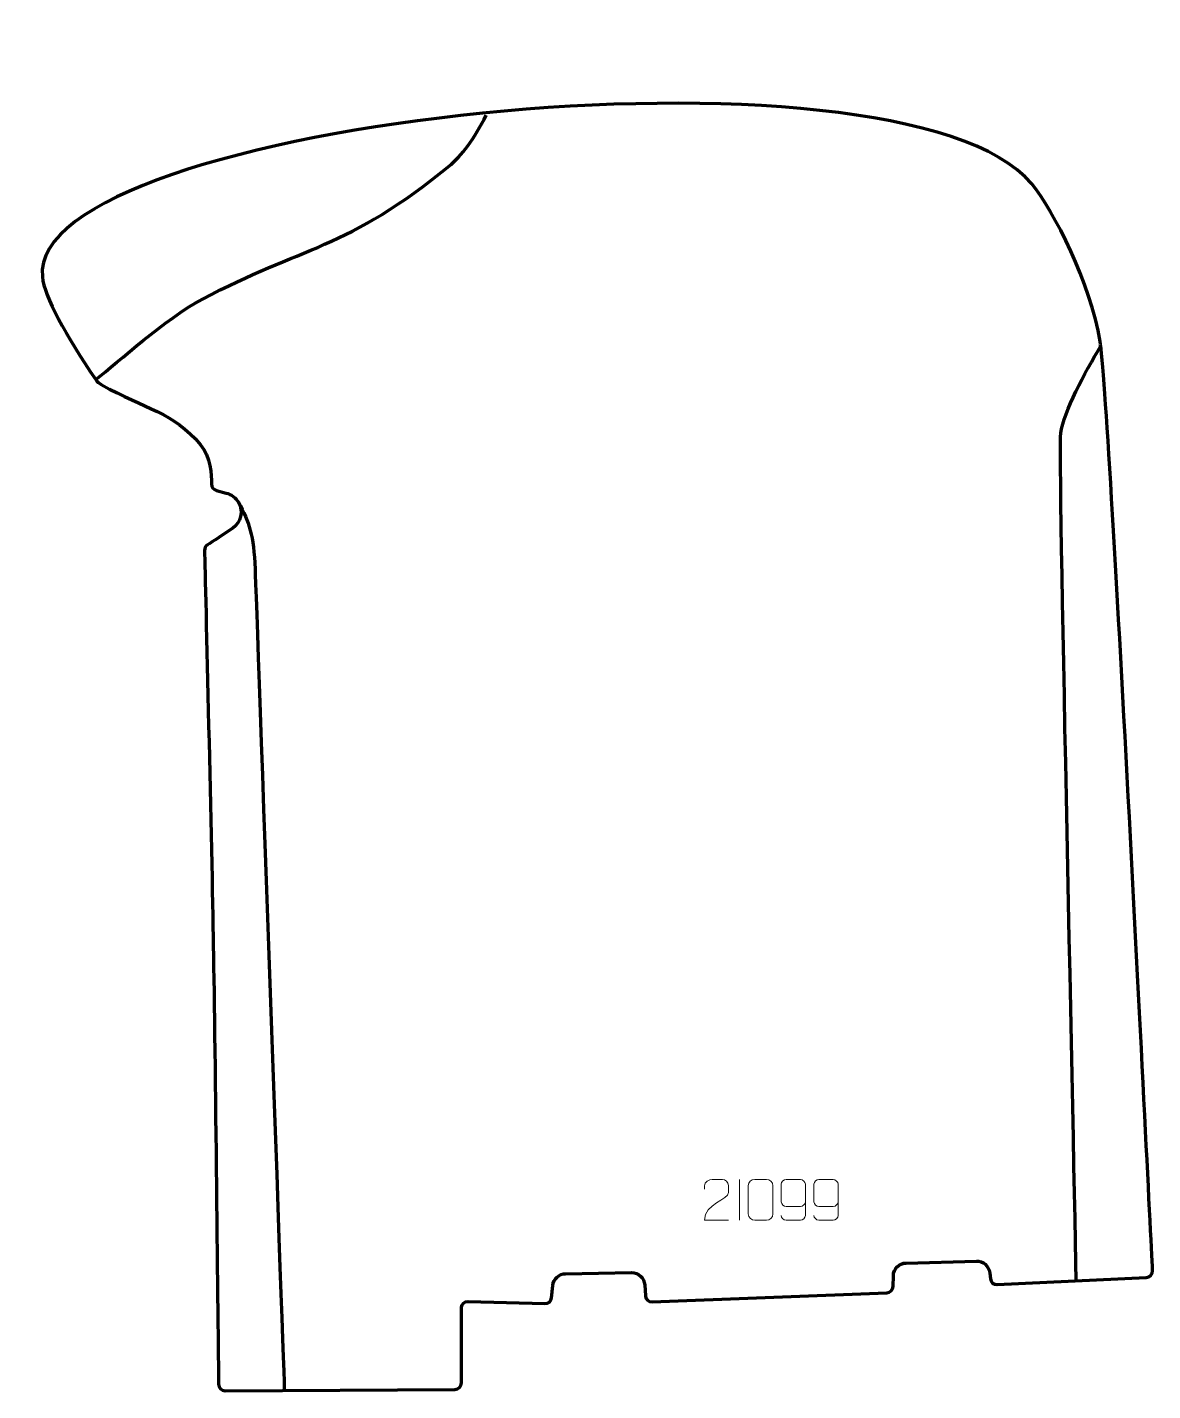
# Model space of a CAD drawing. Header units: millimetres. Extents: x -349 to 340, y -430 to 405.
import ezdxf

# ---------------------------------------------------------------- set-up
doc = ezdxf.new("R2010")
doc.units = ezdxf.units.MM
doc.header["$MEASUREMENT"] = 0
for name, color, linetype in [('layer 1', 7, 'Continuous'), ('layer 2', 7, 'Continuous'), ('layer 3', 7, 'Continuous')]:
    doc.layers.add(name, color=color, linetype=linetype)

msp = doc.modelspace()

# ---------------------------------------------------------------- linework, layer by layer
at = {"layer": 'layer 1', "color": 250, "lineweight": 9}
for points, knots in [([(80.3621, -325.5885), (75.4477, -325.5882), (70.5333, -325.5882), (65.6192, -325.5885), (65.6192, -325.5885), (65.6192, -315.6562), (80.2702, -313.015), (80.3621, -308.7047), (80.3621, -308.7047), (80.3618, -307.2806), (80.3618, -305.8569), (80.3621, -304.4336), (80.3621, -304.4336), (80.3452, -302.3565), (78.2224, -300.6317), (76.5514, -300.6144), (76.5514, -300.6144), (74.4782, -300.6148), (72.4053, -300.6148), (70.3329, -300.6144), (70.3329, -300.6144), (68.5108, -300.5979), (65.6861, -302.39), (65.6192, -304.4836), (65.6192, -304.4836), (65.6192, -304.4836), (65.6192, -306.5384), (65.6192, -306.5384)], [0, 0, 0, 0, 0.125, 0.125, 0.125, 0.125, 0.25, 0.25, 0.25, 0.25, 0.375, 0.375, 0.375, 0.375, 0.5, 0.5, 0.5, 0.5, 0.625, 0.625, 0.625, 0.625, 0.75, 0.75, 0.75, 0.75, 1, 1, 1, 1]), ([(96.4101, -300.6021), (98.7762, -300.6021), (101.1427, -300.6021), (103.5092, -300.6021), (103.5092, -300.6021), (105.4897, -300.5665), (107.5157, -302.0608), (107.5428, -304.5029), (107.5428, -304.5029), (107.5424, -310.2603), (107.5424, -316.0181), (107.5428, -321.7763), (107.5428, -321.7763), (107.4007, -324.1039), (105.6943, -325.5862), (103.5092, -325.597), (103.5092, -325.597), (101.1368, -325.5966), (98.7644, -325.5966), (96.3924, -325.597), (96.3924, -325.597), (94.4339, -325.7026), (92.4275, -323.8147), (92.4389, -321.7937), (92.4389, -321.7937), (92.4393, -316.0131), (92.4393, -310.2328), (92.4389, -304.453), (92.4389, -304.453), (92.4432, -302.311), (94.2203, -300.5885), (96.4101, -300.6021)], [0, 0, 0, 0, 0.11111111, 0.11111111, 0.11111111, 0.11111111, 0.22222222, 0.22222222, 0.22222222, 0.22222222, 0.33333333, 0.33333333, 0.33333333, 0.33333333, 0.44444444, 0.44444444, 0.44444444, 0.44444444, 0.55555556, 0.55555556, 0.55555556, 0.55555556, 0.66666667, 0.66666667, 0.66666667, 0.66666667, 0.77777778, 0.77777778, 0.77777778, 0.77777778, 1, 1, 1, 1]), ([(112.5608, -322.6421), (112.5849, -323.9816), (113.9411, -325.6349), (115.513, -325.6005), (115.513, -325.6005), (118.4978, -325.6002), (121.483, -325.6002), (124.4684, -325.6005), (124.4684, -325.6005), (125.6875, -325.6155), (127.4157, -324.1779), (127.4207, -322.6421), (127.4207, -322.6421), (127.4204, -316.2817), (127.4204, -309.9209), (127.4207, -303.5601), (127.4207, -303.5601), (127.416, -302.3972), (125.6875, -300.6261), (124.4684, -300.6017), (124.4684, -300.6017), (121.483, -300.602), (118.4978, -300.602), (115.513, -300.6017), (115.513, -300.6017), (114.2349, -300.6455), (112.5652, -302.26), (112.5608, -303.5601), (112.5608, -303.5601), (112.5608, -307.1435), (112.5608, -310.7265), (112.5608, -314.3093), (112.5608, -314.3093), (112.5993, -315.7875), (114.182, -317.2204), (115.513, -317.2183), (115.513, -317.2183), (118.4978, -317.2186), (121.483, -317.2186), (124.4684, -317.2183), (124.4684, -317.2183), (125.7979, -317.2233), (127.4409, -315.7161), (127.3992, -314.2875)], [0, 0, 0, 0, 0.08333333, 0.08333333, 0.08333333, 0.08333333, 0.16666667, 0.16666667, 0.16666667, 0.16666667, 0.25, 0.25, 0.25, 0.25, 0.33333333, 0.33333333, 0.33333333, 0.33333333, 0.41666667, 0.41666667, 0.41666667, 0.41666667, 0.5, 0.5, 0.5, 0.5, 0.58333333, 0.58333333, 0.58333333, 0.58333333, 0.66666667, 0.66666667, 0.66666667, 0.66666667, 0.75, 0.75, 0.75, 0.75, 0.83333333, 0.83333333, 0.83333333, 0.83333333, 1, 1, 1, 1]), ([(132.5608, -322.6421), (132.5849, -323.9816), (133.9411, -325.6349), (135.513, -325.6005), (135.513, -325.6005), (138.4978, -325.6002), (141.483, -325.6002), (144.4684, -325.6005), (144.4684, -325.6005), (145.6875, -325.6155), (147.4157, -324.1779), (147.4207, -322.6421), (147.4207, -322.6421), (147.4204, -316.2817), (147.4204, -309.9209), (147.4207, -303.5601), (147.4207, -303.5601), (147.416, -302.3972), (145.6875, -300.6261), (144.4684, -300.6017), (144.4684, -300.6017), (141.483, -300.602), (138.4978, -300.602), (135.513, -300.6017), (135.513, -300.6017), (134.2349, -300.6455), (132.5652, -302.26), (132.5608, -303.5601), (132.5608, -303.5601), (132.5608, -307.1435), (132.5608, -310.7265), (132.5608, -314.3093), (132.5608, -314.3093), (132.5993, -315.7875), (134.182, -317.2204), (135.513, -317.2183), (135.513, -317.2183), (138.4978, -317.2186), (141.483, -317.2186), (144.4684, -317.2183), (144.4684, -317.2183), (145.7979, -317.2233), (147.4409, -315.7161), (147.3992, -314.2875)], [0, 0, 0, 0, 0.08333333, 0.08333333, 0.08333333, 0.08333333, 0.16666667, 0.16666667, 0.16666667, 0.16666667, 0.25, 0.25, 0.25, 0.25, 0.33333333, 0.33333333, 0.33333333, 0.33333333, 0.41666667, 0.41666667, 0.41666667, 0.41666667, 0.5, 0.5, 0.5, 0.5, 0.58333333, 0.58333333, 0.58333333, 0.58333333, 0.66666667, 0.66666667, 0.66666667, 0.66666667, 0.75, 0.75, 0.75, 0.75, 0.83333333, 0.83333333, 0.83333333, 0.83333333, 1, 1, 1, 1])]:
    msp.add_open_spline(points, degree=3, knots=knots, dxfattribs=at)
msp.add_open_spline([(86.9907, -300.6143), (86.9907, -300.6143), (86.9907, -325.5884), (86.9907, -325.5884)], degree=3, dxfattribs=at)
at = {"layer": 'layer 2', "color": 230, "lineweight": 200}
msp.add_open_spline([(-227.7682, -429.9993), (-229.9691, -430.011), (-231.7662, -428.2446), (-231.7892, -426.0436), (-231.7892, -426.0436), (-232.0897, -397.2601), (-233.9559, -220.1921), (-235.0072, -157.735), (-235.0072, -157.735), (-235.9685, -100.6132), (-239.8826, 63.3001), (-240.3892, 84.4432), (-240.3892, 84.4432), (-240.4227, 85.8402), (-239.7224, 87.148), (-238.541, 87.8948), (-238.541, 87.8948), (-235.3233, 89.9292), (-228.6201, 94.2162), (-223.1341, 98.0453), (-223.1341, 98.0453), (-218.0777, 101.5745), (-216.5307, 108.3721), (-219.5774, 113.7326), (-219.5774, 113.7326), (-219.607, 113.7844), (-219.6362, 113.8359), (-219.6652, 113.8871), (-219.6652, 113.8871), (-221.2711, 116.7079), (-223.9585, 118.7484), (-227.105, 119.5453), (-227.105, 119.5453), (-227.105, 119.5453), (-233.1297, 121.0711), (-233.1297, 121.0711), (-233.1297, 121.0711), (-234.9328, 121.5276), (-236.1802, 123.1645), (-236.1467, 125.0243), (-236.1467, 125.0243), (-236.0479, 130.4991), (-236.6667, 141.8825), (-242.8145, 149.1483), (-242.8145, 149.1483), (-259.7771, 169.1945), (-276.3633, 170.8166), (-303.5763, 185.9208), (-303.5763, 185.9208), (-304.9365, 186.6761), (-306.1057, 187.7404), (-306.9806, 189.0267), (-306.9806, 189.0267), (-325.271, 215.9164), (-338.4928, 239.9466), (-339.651, 251.9132), (-339.651, 251.9132), (-348.8832, 347.3211), (185.9867, 404.6917), (265.8717, 308.8289), (265.8717, 308.8289), (279.7056, 292.2286), (301.8396, 247.9607), (307.768, 212.388), (307.768, 212.388), (313.3966, 178.6169), (337.4306, -307.3325), (339.8503, -356.4621), (339.8503, -356.4621), (339.959, -358.6708), (338.255, -360.5462), (336.0463, -360.652), (336.0463, -360.652), (336.0463, -360.652), (244.7379, -365.0229), (244.7379, -365.0229), (244.7379, -365.0229), (242.6226, -365.1245), (240.7949, -363.5593), (240.5691, -361.4539), (240.5691, -361.4539), (240.5691, -361.4539), (240.1772, -357.7938), (240.1772, -357.7938), (240.1772, -357.7938), (239.7327, -353.6455), (236.1749, -350.5351), (232.0044, -350.649), (232.0044, -350.649), (232.0044, -350.649), (188.9764, -351.8223), (188.9764, -351.8223), (188.9764, -351.8223), (184.7357, -351.9381), (181.3225, -355.3438), (181.1977, -359.5845), (181.1977, -359.5845), (181.1977, -359.5845), (181.0029, -366.21), (181.0029, -366.21), (181.0029, -366.21), (180.9412, -368.3133), (179.2602, -370.0091), (177.1577, -370.0895), (177.1577, -370.0895), (177.1577, -370.0895), (33.5637, -375.5932), (33.5637, -375.5932), (33.5637, -375.5932), (31.3867, -375.6765), (29.5431, -374.0025), (29.417, -371.8277), (29.417, -371.8277), (29.417, -371.8277), (29.0347, -365.23), (29.0347, -365.23), (29.0347, -365.23), (28.7864, -360.9469), (25.2032, -357.622), (20.9134, -357.694), (20.9134, -357.694), (20.9134, -357.694), (-19.3686, -358.3713), (-19.3686, -358.3713), (-19.3686, -358.3713), (-23.4241, -358.4394), (-26.7872, -361.5322), (-27.1939, -365.5676), (-27.1939, -365.5676), (-27.1939, -365.5676), (-27.9524, -373.0871), (-27.9524, -373.0871), (-27.9524, -373.0871), (-28.163, -375.1745), (-29.9502, -376.7447), (-32.0471, -376.6844), (-32.0471, -376.6844), (-32.0471, -376.6844), (-79.0187, -375.3346), (-79.0187, -375.3346), (-79.0187, -375.3346), (-81.2723, -375.2701), (-83.1339, -377.0788), (-83.1339, -379.333), (-83.1339, -379.333), (-83.1339, -379.333), (-83.1339, -425.2601), (-83.1339, -425.2601), (-83.1339, -425.2601), (-83.1339, -427.4611), (-84.9119, -429.2483), (-87.1129, -429.2599), (-87.1129, -429.2599), (-87.1129, -429.2599), (-227.7682, -429.9993), (-227.7682, -429.9993)], degree=3, knots=[0, 0, 0, 0, 0.025, 0.025, 0.025, 0.025, 0.05, 0.05, 0.05, 0.05, 0.075, 0.075, 0.075, 0.075, 0.1, 0.1, 0.1, 0.1, 0.125, 0.125, 0.125, 0.125, 0.15, 0.15, 0.15, 0.15, 0.175, 0.175, 0.175, 0.175, 0.2, 0.2, 0.2, 0.2, 0.225, 0.225, 0.225, 0.225, 0.25, 0.25, 0.25, 0.25, 0.275, 0.275, 0.275, 0.275, 0.3, 0.3, 0.3, 0.3, 0.325, 0.325, 0.325, 0.325, 0.35, 0.35, 0.35, 0.35, 0.375, 0.375, 0.375, 0.375, 0.4, 0.4, 0.4, 0.4, 0.425, 0.425, 0.425, 0.425, 0.45, 0.45, 0.45, 0.45, 0.475, 0.475, 0.475, 0.475, 0.5, 0.5, 0.5, 0.5, 0.525, 0.525, 0.525, 0.525, 0.55, 0.55, 0.55, 0.55, 0.575, 0.575, 0.575, 0.575, 0.6, 0.6, 0.6, 0.6, 0.625, 0.625, 0.625, 0.625, 0.65, 0.65, 0.65, 0.65, 0.675, 0.675, 0.675, 0.675, 0.7, 0.7, 0.7, 0.7, 0.725, 0.725, 0.725, 0.725, 0.75, 0.75, 0.75, 0.75, 0.775, 0.775, 0.775, 0.775, 0.8, 0.8, 0.8, 0.8, 0.825, 0.825, 0.825, 0.825, 0.85, 0.85, 0.85, 0.85, 0.875, 0.875, 0.875, 0.875, 0.9, 0.9, 0.9, 0.9, 0.925, 0.925, 0.925, 0.925, 0.95, 0.95, 0.95, 0.95, 1, 1, 1, 1], dxfattribs=at)
at = {"layer": 'layer 3', "color": 142, "lineweight": 200}
for points, knots in [([(-306.9807, 189.0268), (-292.7172, 199.9026), (-264.8336, 225.9132), (-241.7246, 238.2647), (-241.7246, 238.2647), (-181.4523, 270.4784), (-153.2579, 268.0072), (-89.4244, 320.7399), (-89.4244, 320.7399), (-84.3884, 324.9), (-74.5949, 336.9217), (-68.0738, 350.8091)], [0, 0, 0, 0, 0.25, 0.25, 0.25, 0.25, 0.5, 0.5, 0.5, 0.5, 1, 1, 1, 1]), ([(293.0525, -362.7102), (291.3757, -251.8049), (282.0027, 143.0202), (283.7247, 156.2215), (283.7247, 156.2215), (285.4466, 169.4228), (298.3551, 193.0972), (308.1499, 209.6407)], [0, 0, 0, 0, 0.33333333, 0.33333333, 0.33333333, 0.33333333, 1, 1, 1, 1]), ([(-219.6654, 113.887), (-213.0374, 101.603), (-210.2484, 94.0327), (-209.4518, 72.9161), (-209.4518, 72.9161), (-208.6549, 51.7992), (-191.5222, -429.9994), (-191.5222, -429.9994)], [0, 0, 0, 0, 0.33333333, 0.33333333, 0.33333333, 0.33333333, 1, 1, 1, 1])]:
    msp.add_open_spline(points, degree=3, knots=knots, dxfattribs=at)

doc.saveas('drawing.dxf')
